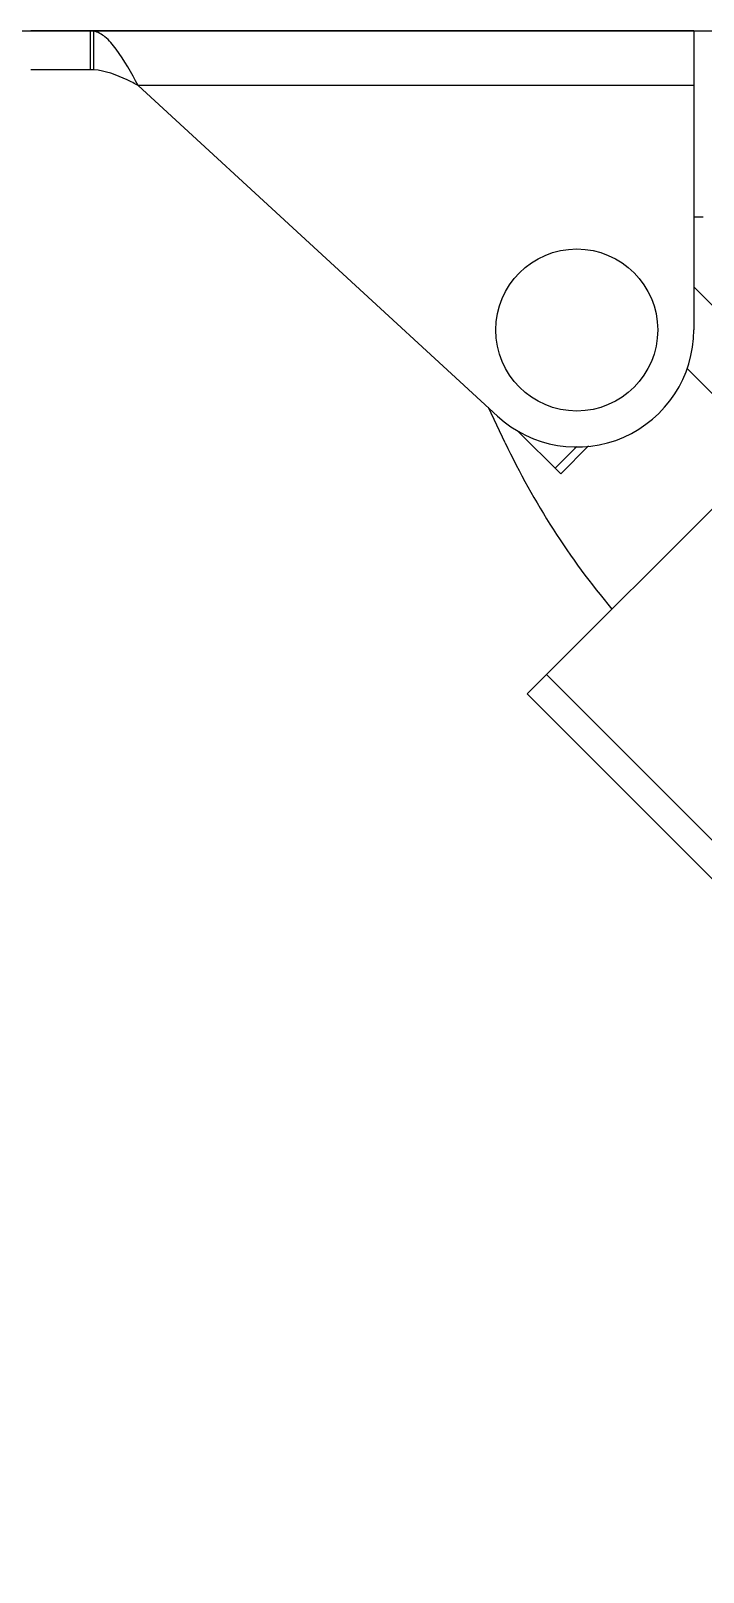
# Model space of a CAD drawing. Extents: x -409572 to -157272, y 600795 to 878326.
# Drawn here: x -402424 to -401983, y 806508 to 807518 of the extents above; entities that cross this region are included whole.
import ezdxf

# ---------------------------------------------------------------- set-up
doc = ezdxf.new("R2010")
doc.units = 0
doc.header["$LTSCALE"] = 1000
doc.header["$MEASUREMENT"] = 0
doc.layers.get('0').update_dxf_attribs({"linetype": 'CONTINUOUS'})
doc.layers.add('BZ', color=2, linetype='CONTINUOUS')

msp = doc.modelspace()

# ---------------------------------------------------------------- linework, layer by layer
for p, q in [((-401989.5, 807517.9), (-402424, 807517.9)), ((-402384.9, 807492.3), (-402384.9, 807517.9)), ((-402382.7, 807492.3), (-402382.7, 807517.7)), ((-401989.5, 807517.9), (-401989.5, 807321.8)), ((-402384.9, 807492.3), (-402424, 807492.3)), ((-401989.5, 807482.1), (-402353.6, 807482.1)), ((-402118.1, 807265.4), (-402353.6, 807482.1)), ((-401989.5, 807395.9), (-401983.3, 807395.9)), ((-401784.3, 807144.8), (-401989.5, 807350)), ((-401813.2, 807115.8), (-401993.9, 807296.6)), ((-402113.1, 807247.9), (-402124, 807270.9)), ((-402105.2, 807256), (-402076.7, 807227.6)), ((-402066.2, 807245.4), (-402080.4, 807231.2)), ((-402058.5, 807245.8), (-402076.7, 807227.6)), ((-401950.5, 807231.5), (-402098.7, 807083.3)), ((-400475.3, 805485.2), (-402086.1, 807096)), ((-400487.9, 805472.5), (-402098.7, 807083.3))]:
    msp.add_line(p, q)
msp.add_circle((-402066.2, 807321.8), 53.1)
for centre, radius, start, end in [((-402384.9, 807454.1), 38.2, 86.7289, 89.9588), ((-402066.2, 807321.8), 76.7, 227.3796, 0), ((-401651.5, 807467.3), 511.1, 205.4277, 219.9808)]:
    msp.add_arc(centre, radius, start, end)
msp.add_open_spline([(-402382.7, 807517.7), (-402383.4, 807517.8), (-402384.1, 807517.9), (-402384.9, 807517.9)], degree=3)
for points, knots in [([(-402353.6, 807482.1), (-402358.1, 807490.2), (-402364.3, 807501.7), (-402374.3, 807513.7), (-402380, 807517.1), (-402382.7, 807517.7)], [0, 0, 0, 0, 0.595771, 0.825429, 1, 1, 1, 1]), ([(-402353.6, 807482.1), (-402356, 807483.3), (-402365.1, 807488), (-402375.1, 807491.8), (-402382.7, 807492.3)], [0, 0, 0, 0, 0.263255, 1, 1, 1, 1])]:
    msp.add_open_spline(points, degree=3, knots=knots)
at = {"layer": 'BZ'}
msp.add_line((-402816.2, 807517.9), (-393381.2, 807517.9), dxfattribs=at)

doc.saveas('drawing.dxf')
